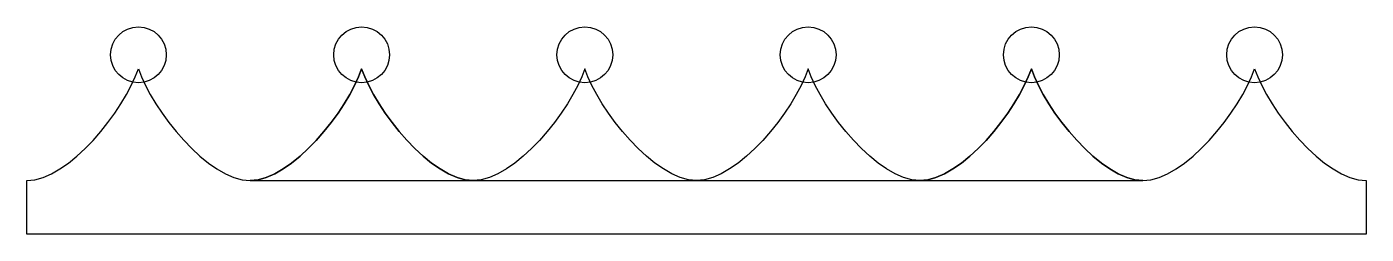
# Model space of a CAD drawing. Header units: centimetres. Extents: x -11.4 to 11.4, y -1.8 to 1.8.
import ezdxf

# ---------------------------------------------------------------- set-up
doc = ezdxf.new("R2010")
doc.units = ezdxf.units.CM
doc.header["$MEASUREMENT"] = 0
doc.layers.add('Camada 1', color=7, linetype='Continuous')

msp = doc.modelspace()

# ---------------------------------------------------------------- linework, layer by layer
at = {"layer": 'Camada 1'}
for centre in [(-9.525, 1.29093), (-5.715, 1.29093), (-1.905, 1.29093), (1.905, 1.29093), (5.715, 1.29093), (9.525, 1.29093)]:
    msp.add_ellipse(centre, major_axis=(0, 0.47625), ratio=1, dxfattribs=at)
for points, knots in [([(-3.81, -0.8522), (-4.52438, -0.8522), (-5.47688, 0.33843), (-5.715, 1.0528), (-5.715, 1.0528), (-5.95313, 0.33842), (-6.90563, -0.8522), (-7.62, -0.8544), (-7.62, -0.8544), (-7.62, -0.8544), (-7.62, -0.8522), (-7.62, -0.8522), (-7.62, -0.8522), (-8.33438, -0.8522), (-9.28688, 0.33843), (-9.525, 1.0528), (-9.525, 1.0528), (-9.76313, 0.33843), (-10.71563, -0.8522), (-11.43, -0.85439), (-11.43, -0.85439), (-11.43, -0.85439), (-11.43, -1.76718), (-11.43, -1.76718), (-11.43, -1.76718), (-11.43, -1.76718), (11.43, -1.76718), (11.43, -1.76718), (11.43, -1.76718), (11.43, -1.76718), (11.43, -0.8522), (11.43, -0.8522), (11.43, -0.8522), (10.71562, -0.8522), (9.76312, 0.33843), (9.525, 1.0528), (9.525, 1.0528), (9.28687, 0.33842), (8.33437, -0.8522), (7.62, -0.8544), (7.62, -0.8544), (7.62, -0.8544), (7.62, -0.8522), (7.62, -0.8522), (7.62, -0.8522), (6.90562, -0.8522), (5.95312, 0.33843), (5.715, 1.0528), (5.715, 1.0528), (5.47687, 0.33842), (4.52437, -0.8522), (3.81, -0.8544), (3.81, -0.8544), (3.81, -0.8544), (-3.81, -0.8522), (-3.81, -0.8522)], [0, 0, 0, 0, 0.06666667, 0.06666667, 0.06666667, 0.06666667, 0.13333333, 0.13333333, 0.13333333, 0.13333333, 0.2, 0.2, 0.2, 0.2, 0.26666667, 0.26666667, 0.26666667, 0.26666667, 0.33333333, 0.33333333, 0.33333333, 0.33333333, 0.4, 0.4, 0.4, 0.4, 0.46666667, 0.46666667, 0.46666667, 0.46666667, 0.53333333, 0.53333333, 0.53333333, 0.53333333, 0.6, 0.6, 0.6, 0.6, 0.66666667, 0.66666667, 0.66666667, 0.66666667, 0.73333333, 0.73333333, 0.73333333, 0.73333333, 0.8, 0.8, 0.8, 0.8, 0.86666667, 0.86666667, 0.86666667, 0.86666667, 1, 1, 1, 1]), ([(-7.62, -0.85439), (-6.90563, -0.8522), (-5.95313, 0.33843), (-5.715, 1.0528), (-5.715, 1.0528), (-5.47687, 0.33842), (-4.52437, -0.8522), (-3.81, -0.8522), (-3.81, -0.8522), (-3.81, -0.8522), (-3.81, -0.8544), (-3.81, -0.8544), (-3.81, -0.8544), (-3.09563, -0.8522), (-2.14313, 0.33843), (-1.905, 1.0528), (-1.905, 1.0528), (-1.66687, 0.33842), (-0.71437, -0.8522), (0, -0.8522), (0, -0.8522), (0, -0.8522), (-7.62, -0.85439), (-7.62, -0.85439)], [0, 0, 0, 0, 0.14285714, 0.14285714, 0.14285714, 0.14285714, 0.28571429, 0.28571429, 0.28571429, 0.28571429, 0.42857143, 0.42857143, 0.42857143, 0.42857143, 0.57142857, 0.57142857, 0.57142857, 0.57142857, 0.71428571, 0.71428571, 0.71428571, 0.71428571, 1, 1, 1, 1]), ([(-3.81, -0.85439), (-3.09563, -0.8522), (-2.14313, 0.33843), (-1.905, 1.0528), (-1.905, 1.0528), (-1.66687, 0.33842), (-0.71437, -0.8522), (0, -0.8522), (0, -0.8522), (0, -0.8522), (0, -0.8544), (0, -0.8544), (0, -0.8544), (0.71438, -0.8522), (1.66688, 0.33843), (1.905, 1.0528), (1.905, 1.0528), (2.14313, 0.33842), (3.09563, -0.8522), (3.81, -0.8522), (3.81, -0.8522), (3.81, -0.8522), (-3.81, -0.85439), (-3.81, -0.85439)], [0, 0, 0, 0, 0.14285714, 0.14285714, 0.14285714, 0.14285714, 0.28571429, 0.28571429, 0.28571429, 0.28571429, 0.42857143, 0.42857143, 0.42857143, 0.42857143, 0.57142857, 0.57142857, 0.57142857, 0.57142857, 0.71428571, 0.71428571, 0.71428571, 0.71428571, 1, 1, 1, 1]), ([(0, -0.85439), (0.71438, -0.8522), (1.66688, 0.33843), (1.905, 1.0528), (1.905, 1.0528), (2.14313, 0.33842), (3.09563, -0.8522), (3.81, -0.8522), (3.81, -0.8522), (3.81, -0.8522), (3.81, -0.8544), (3.81, -0.8544), (3.81, -0.8544), (4.52438, -0.8522), (5.47688, 0.33843), (5.715, 1.0528), (5.715, 1.0528), (5.95313, 0.33842), (6.90563, -0.8522), (7.62, -0.8522), (7.62, -0.8522), (7.62, -0.8522), (0, -0.85439), (0, -0.85439)], [0, 0, 0, 0, 0.14285714, 0.14285714, 0.14285714, 0.14285714, 0.28571429, 0.28571429, 0.28571429, 0.28571429, 0.42857143, 0.42857143, 0.42857143, 0.42857143, 0.57142857, 0.57142857, 0.57142857, 0.57142857, 0.71428571, 0.71428571, 0.71428571, 0.71428571, 1, 1, 1, 1]), ([(-7.62, -0.85439), (-7.62, -0.85439), (-7.62, -0.85439), (-7.62, -0.85439), (-7.62, -0.85439), (-7.62, -0.85439), (-7.62, -0.85439), (-7.62, -0.85439)], [0, 0, 0, 0, 0.33333333, 0.33333333, 0.33333333, 0.33333333, 1, 1, 1, 1]), ([(-3.81, -0.8522), (-3.81, -0.8522), (-3.81, -0.8522), (-3.81, -0.8522), (-3.81, -0.8522), (-3.81, -0.8522), (-3.81, -0.8522), (-3.81, -0.8522)], [0, 0, 0, 0, 0.33333333, 0.33333333, 0.33333333, 0.33333333, 1, 1, 1, 1]), ([(-3.81, -0.85439), (-3.81, -0.85439), (-3.81, -0.85439), (-3.81, -0.85439), (-3.81, -0.85439), (-3.81, -0.85439), (-3.81, -0.85439), (-3.81, -0.85439)], [0, 0, 0, 0, 0.33333333, 0.33333333, 0.33333333, 0.33333333, 1, 1, 1, 1]), ([(0, -0.85439), (0, -0.85439), (0, -0.85439), (0, -0.85439), (0, -0.85439), (0, -0.85439), (0, -0.85439), (0, -0.85439)], [0, 0, 0, 0, 0.33333333, 0.33333333, 0.33333333, 0.33333333, 1, 1, 1, 1])]:
    msp.add_open_spline(points, degree=3, knots=knots, dxfattribs=at)

doc.saveas('drawing.dxf')
